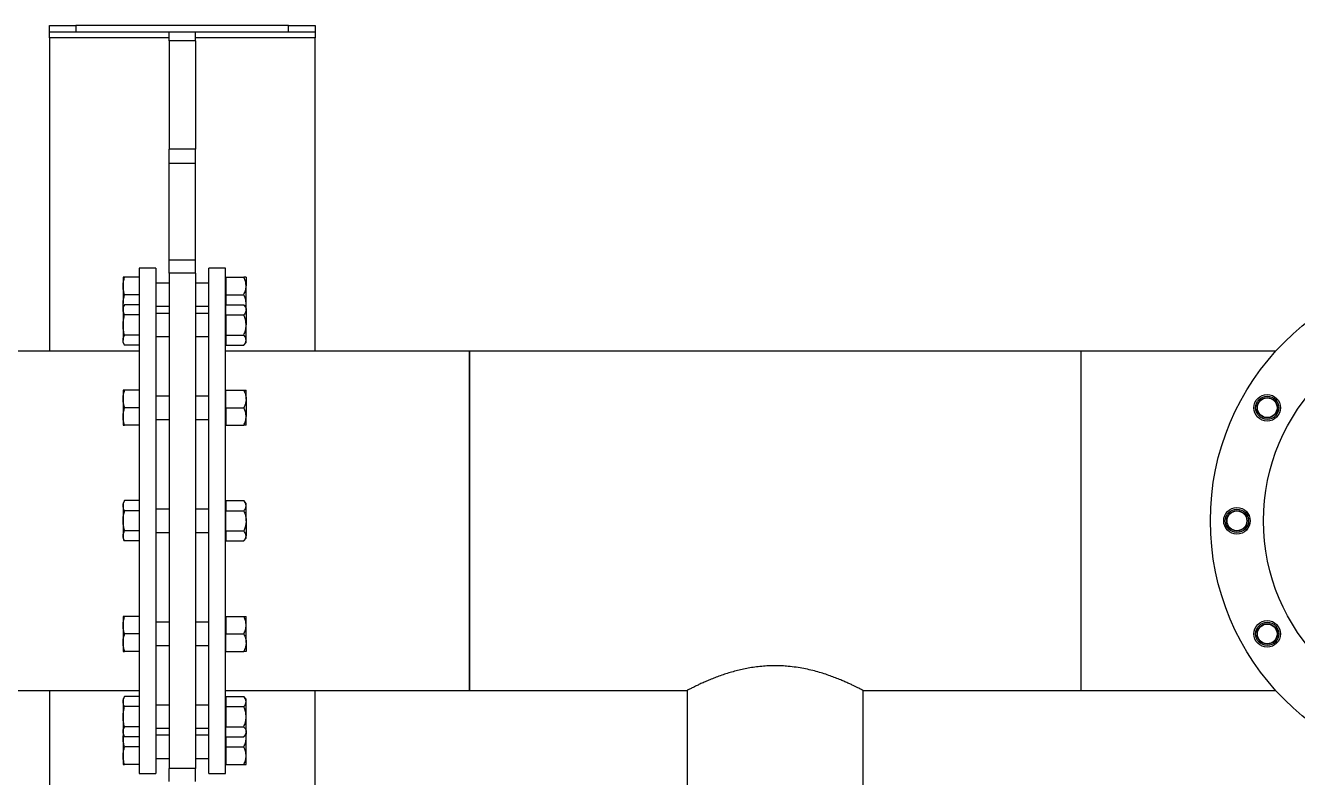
# Model space of a CAD drawing. Header units: inches. Extents: x 0.9 to 37.1, y -8.4 to 11.7.
# Drawn here: x 10.1492 to 10.6477, y 11.4001 to 11.6945 of the extents above; entities that cross this region are included whole.
import ezdxf

# ---------------------------------------------------------------- set-up
doc = ezdxf.new("R2010")
doc.units = ezdxf.units.IN
doc.header["$MEASUREMENT"] = 0

msp = doc.modelspace()

# ---------------------------------------------------------------- linework, layer by layer
at = {"color": 7, "linetype": 'Continuous', "lineweight": 25}
for p, q in [((10.15862, 11.69191), (10.15862, 11.69452)), ((10.15862, 11.69452), (10.16903, 11.69452)), ((10.16903, 11.69191), (10.15862, 11.69191)), ((10.15862, 11.68972), (10.15862, 11.69191)), ((10.16903, 11.69452), (10.16903, 11.69191)), ((10.25237, 11.69452), (10.16903, 11.69452)), ((10.25237, 11.69191), (10.16903, 11.69191)), ((10.20549, 11.68855), (10.20549, 11.69191)), ((10.21591, 11.68855), (10.21591, 11.69191)), ((10.25237, 11.69191), (10.25237, 11.69452)), ((10.25237, 11.69452), (10.26278, 11.69452)), ((10.26278, 11.69191), (10.25237, 11.69191)), ((10.26278, 11.69452), (10.26278, 11.69191)), ((10.26278, 11.69191), (10.26278, 11.68972)), ((10.15862, 11.68972), (10.15862, 11.56697)), ((10.20549, 11.68972), (10.15862, 11.68972)), ((10.21591, 11.68855), (10.20549, 11.68855)), ((10.20549, 11.68855), (10.20549, 11.64606)), ((10.26278, 11.68972), (10.21591, 11.68972)), ((10.21591, 11.68855), (10.21591, 11.64606)), ((10.26278, 11.56697), (10.26278, 11.68972)), ((10.21591, 11.64606), (10.20549, 11.64606)), ((10.20549, 11.64053), (10.20549, 11.64606)), ((10.21591, 11.64053), (10.21591, 11.64606)), ((10.21591, 11.64053), (10.20549, 11.64053)), ((10.20549, 11.60263), (10.20549, 11.64053)), ((10.21591, 11.60263), (10.21591, 11.64053)), ((10.21591, 11.60263), (10.20549, 11.60263)), ((10.20549, 11.59752), (10.20549, 11.60263)), ((10.21591, 11.59752), (10.21591, 11.60263)), ((10.18748, 11.59594), (10.18748, 11.59252)), ((10.19377, 11.59594), (10.18809, 11.59594)), ((10.20028, 11.59952), (10.19377, 11.59952)), ((10.19377, 11.59952), (10.19377, 11.40161)), ((10.20028, 11.59952), (10.20028, 11.40161)), ((10.21591, 11.59752), (10.20549, 11.59752)), ((10.20549, 11.59752), (10.20549, 11.40361)), ((10.21591, 11.59752), (10.21591, 11.40361)), ((10.22763, 11.59952), (10.22112, 11.59952)), ((10.22112, 11.40161), (10.22112, 11.59952)), ((10.22763, 11.40161), (10.22763, 11.59952)), ((10.22779, 11.59594), (10.22763, 11.59594)), ((10.22779, 11.59594), (10.22779, 11.59252)), ((10.22779, 11.59594), (10.2348, 11.59594)), ((10.23571, 11.59594), (10.23571, 11.59252)), ((10.18748, 11.59252), (10.18748, 11.58569)), ((10.20549, 11.59366), (10.20028, 11.59366)), ((10.22112, 11.59366), (10.21591, 11.59366)), ((10.22779, 11.59252), (10.22779, 11.58911)), ((10.23571, 11.58569), (10.23571, 11.59252)), ((10.18761, 11.58431), (10.18748, 11.58569)), ((10.18748, 11.58408), (10.18748, 11.58569)), ((10.18809, 11.58514), (10.18748, 11.58408)), ((10.19377, 11.58911), (10.18809, 11.58911)), ((10.19377, 11.58514), (10.18809, 11.58514)), ((10.22779, 11.58911), (10.2348, 11.58911)), ((10.22779, 11.58911), (10.22779, 11.58569)), ((10.22779, 11.58569), (10.22779, 11.58514)), ((10.22779, 11.58316), (10.22779, 11.58514)), ((10.22779, 11.58514), (10.2348, 11.58514)), ((10.23571, 11.58408), (10.2348, 11.58514)), ((10.23571, 11.58408), (10.23571, 11.58569)), ((10.18748, 11.58408), (10.18748, 11.58316)), ((10.18748, 11.58316), (10.18748, 11.57724)), ((10.19377, 11.58119), (10.18809, 11.58119)), ((10.20028, 11.58455), (10.20549, 11.58455)), ((10.20549, 11.5818), (10.20028, 11.5818)), ((10.21591, 11.58455), (10.22112, 11.58455)), ((10.22112, 11.5818), (10.21591, 11.5818)), ((10.22779, 11.58408), (10.22763, 11.58408)), ((10.22779, 11.58119), (10.22779, 11.58316)), ((10.22779, 11.58119), (10.22779, 11.57724)), ((10.22779, 11.58119), (10.2348, 11.58119)), ((10.23571, 11.58316), (10.23571, 11.58408)), ((10.23571, 11.58316), (10.23571, 11.57724)), ((10.18748, 11.57724), (10.18748, 11.57133)), ((10.22779, 11.57724), (10.22779, 11.5733)), ((10.23571, 11.57133), (10.23571, 11.57724)), ((10.18748, 11.57041), (10.18748, 11.57133)), ((10.18748, 11.57041), (10.18809, 11.56935)), ((10.19377, 11.5733), (10.18809, 11.5733)), ((10.20028, 11.57269), (10.20549, 11.57269)), ((10.21591, 11.57269), (10.22112, 11.57269)), ((10.22763, 11.57041), (10.22779, 11.57041)), ((10.22779, 11.5733), (10.2348, 11.5733)), ((10.22779, 11.5733), (10.22779, 11.57133)), ((10.22779, 11.57133), (10.22779, 11.56935)), ((10.2348, 11.56935), (10.23571, 11.57041)), ((10.23571, 11.57041), (10.23571, 11.57133)), ((10.19377, 11.56697), (10.0982, 11.56697)), ((10.19377, 11.56935), (10.18809, 11.56935)), ((10.3232, 11.56697), (10.22763, 11.56697)), ((10.22779, 11.56935), (10.2348, 11.56935)), ((10.56278, 11.56697), (10.3232, 11.56697)), ((10.3232, 11.56697), (10.3232, 11.50057)), ((10.3232, 11.43416), (10.3232, 11.56697)), ((10.63915, 11.56697), (10.56278, 11.56697)), ((10.56278, 11.56697), (10.56278, 11.50057)), ((10.18748, 11.55167), (10.18748, 11.54825)), ((10.19377, 11.55167), (10.18809, 11.55167)), ((10.22779, 11.55167), (10.22763, 11.55167)), ((10.22779, 11.54825), (10.22779, 11.55167)), ((10.22779, 11.55167), (10.2348, 11.55167)), ((10.23571, 11.54825), (10.23571, 11.55167)), ((10.18748, 11.54825), (10.18748, 11.54142)), ((10.20549, 11.54939), (10.20028, 11.54939)), ((10.22112, 11.54939), (10.21591, 11.54939)), ((10.22779, 11.54484), (10.22779, 11.54825)), ((10.23571, 11.54825), (10.23571, 11.54142)), ((10.18748, 11.54142), (10.18748, 11.538)), ((10.19377, 11.54484), (10.18809, 11.54484)), ((10.20028, 11.54028), (10.20549, 11.54028)), ((10.21591, 11.54028), (10.22112, 11.54028)), ((10.22779, 11.54484), (10.22779, 11.54142)), ((10.22779, 11.54484), (10.2348, 11.54484)), ((10.22779, 11.54142), (10.22779, 11.538)), ((10.23571, 11.538), (10.23571, 11.54142)), ((10.19377, 11.538), (10.18809, 11.538)), ((10.22763, 11.538), (10.22779, 11.538)), ((10.22779, 11.538), (10.2348, 11.538)), ((10.18809, 11.50846), (10.18748, 11.5074)), ((10.18748, 11.5074), (10.18748, 11.50648)), ((10.18748, 11.50648), (10.18748, 11.50057)), ((10.19377, 11.50846), (10.18809, 11.50846)), ((10.22779, 11.5074), (10.22763, 11.5074)), ((10.22779, 11.50846), (10.22779, 11.50648)), ((10.22779, 11.50846), (10.2348, 11.50846)), ((10.22779, 11.50648), (10.22779, 11.50451)), ((10.23571, 11.5074), (10.2348, 11.50846)), ((10.23571, 11.50648), (10.23571, 11.5074)), ((10.23571, 11.50057), (10.23571, 11.50648)), ((10.18748, 11.50057), (10.18748, 11.49465)), ((10.19377, 11.50451), (10.18809, 11.50451)), ((10.20549, 11.50512), (10.20028, 11.50512)), ((10.22112, 11.50512), (10.21591, 11.50512)), ((10.22779, 11.50057), (10.22779, 11.50451)), ((10.22779, 11.50451), (10.2348, 11.50451)), ((10.22779, 11.49662), (10.22779, 11.50057)), ((10.23571, 11.50057), (10.23571, 11.49465)), ((10.3232, 11.50057), (10.3232, 11.43416)), ((10.56278, 11.50057), (10.56278, 11.43416)), ((10.19377, 11.49662), (10.18809, 11.49662)), ((10.20028, 11.49601), (10.20549, 11.49601)), ((10.21591, 11.49601), (10.22112, 11.49601)), ((10.22779, 11.49662), (10.22779, 11.49465)), ((10.22779, 11.49662), (10.2348, 11.49662)), ((10.18748, 11.49465), (10.18748, 11.49373)), ((10.18748, 11.49373), (10.18809, 11.49267)), ((10.19377, 11.49267), (10.18809, 11.49267)), ((10.22763, 11.49373), (10.22779, 11.49373)), ((10.22779, 11.49465), (10.22779, 11.49267)), ((10.22779, 11.49267), (10.2348, 11.49267)), ((10.2348, 11.49267), (10.23571, 11.49373)), ((10.23571, 11.49373), (10.23571, 11.49465)), ((10.18748, 11.46313), (10.18748, 11.45971)), ((10.19377, 11.46313), (10.18809, 11.46313)), ((10.20549, 11.46085), (10.20028, 11.46085)), ((10.22112, 11.46085), (10.21591, 11.46085)), ((10.22779, 11.46313), (10.22763, 11.46313)), ((10.22779, 11.46313), (10.22779, 11.45971)), ((10.22779, 11.46313), (10.2348, 11.46313)), ((10.23571, 11.45971), (10.23571, 11.46313)), ((10.18748, 11.45971), (10.18748, 11.45288)), ((10.19377, 11.45629), (10.18809, 11.45629)), ((10.22779, 11.45971), (10.22779, 11.45629)), ((10.22779, 11.45629), (10.2348, 11.45629)), ((10.22779, 11.45288), (10.22779, 11.45629)), ((10.23571, 11.45288), (10.23571, 11.45971)), ((10.18748, 11.45288), (10.18748, 11.44946)), ((10.20028, 11.45174), (10.20549, 11.45174)), ((10.21591, 11.45174), (10.22112, 11.45174)), ((10.22779, 11.44946), (10.22779, 11.45288)), ((10.23571, 11.45288), (10.23571, 11.44946)), ((10.19377, 11.44946), (10.18809, 11.44946)), ((10.22763, 11.44946), (10.22779, 11.44946)), ((10.22779, 11.44946), (10.2348, 11.44946)), ((10.0982, 11.43416), (10.19377, 11.43416)), ((10.15862, 11.43416), (10.15862, 11.31141)), ((10.18809, 11.43178), (10.18748, 11.43072)), ((10.18748, 11.43072), (10.18748, 11.4298)), ((10.19377, 11.43178), (10.18809, 11.43178)), ((10.22763, 11.43416), (10.3232, 11.43416)), ((10.22779, 11.43072), (10.22763, 11.43072)), ((10.22779, 11.43178), (10.22779, 11.4298)), ((10.22779, 11.43178), (10.2348, 11.43178)), ((10.23571, 11.43072), (10.2348, 11.43178)), ((10.23571, 11.4298), (10.23571, 11.43072)), ((10.26278, 11.31141), (10.26278, 11.43416)), ((10.3232, 11.43416), (10.40852, 11.43416)), ((10.40849, 11.43417), (10.40849, 11.3339)), ((10.47747, 11.43416), (10.56278, 11.43416)), ((10.4775, 11.3339), (10.4775, 11.43417)), ((10.56278, 11.43416), (10.63915, 11.43416)), ((10.18748, 11.4298), (10.18748, 11.42389)), ((10.19377, 11.42783), (10.18809, 11.42783)), ((10.20549, 11.42844), (10.20028, 11.42844)), ((10.22112, 11.42844), (10.21591, 11.42844)), ((10.22779, 11.4298), (10.22779, 11.42783)), ((10.22779, 11.42783), (10.22779, 11.42389)), ((10.22779, 11.42783), (10.2348, 11.42783)), ((10.23571, 11.42389), (10.23571, 11.4298)), ((10.18748, 11.42389), (10.18748, 11.41797)), ((10.22779, 11.42389), (10.22779, 11.41994)), ((10.23571, 11.41797), (10.23571, 11.42389)), ((10.18748, 11.41797), (10.18748, 11.41705)), ((10.18748, 11.41705), (10.18809, 11.416)), ((10.18748, 11.41705), (10.18748, 11.41544)), ((10.19377, 11.41994), (10.18809, 11.41994)), ((10.19377, 11.416), (10.18809, 11.416)), ((10.20028, 11.41933), (10.20549, 11.41933)), ((10.20549, 11.41658), (10.20028, 11.41658)), ((10.21591, 11.41933), (10.22112, 11.41933)), ((10.22112, 11.41658), (10.21591, 11.41658)), ((10.22763, 11.41705), (10.22779, 11.41705)), ((10.22779, 11.41994), (10.2348, 11.41994)), ((10.22779, 11.41797), (10.22779, 11.41994)), ((10.22779, 11.416), (10.22779, 11.41797)), ((10.22779, 11.416), (10.22779, 11.41544)), ((10.22779, 11.416), (10.2348, 11.416)), ((10.2348, 11.416), (10.23571, 11.41705)), ((10.23571, 11.41544), (10.23554, 11.41686)), ((10.23571, 11.41797), (10.23571, 11.41705)), ((10.23571, 11.41544), (10.23571, 11.41705)), ((10.18748, 11.41544), (10.18748, 11.40861)), ((10.19377, 11.41202), (10.18809, 11.41202)), ((10.22779, 11.41544), (10.22779, 11.41202)), ((10.22779, 11.41202), (10.22779, 11.40861)), ((10.22779, 11.41202), (10.2348, 11.41202)), ((10.23571, 11.40861), (10.23571, 11.41544)), ((10.18748, 11.40861), (10.18748, 11.40519)), ((10.20028, 11.40747), (10.20549, 11.40747)), ((10.21591, 11.40747), (10.22112, 11.40747)), ((10.22779, 11.40861), (10.22779, 11.40519)), ((10.23571, 11.40519), (10.23571, 11.40861)), ((10.19377, 11.40519), (10.18809, 11.40519)), ((10.19377, 11.40161), (10.20028, 11.40161)), ((10.21591, 11.40361), (10.20549, 11.40361)), ((10.20549, 11.3985), (10.20549, 11.40361)), ((10.21591, 11.3985), (10.21591, 11.40361)), ((10.22112, 11.40161), (10.22763, 11.40161)), ((10.22763, 11.40519), (10.22779, 11.40519)), ((10.22779, 11.40519), (10.2348, 11.40519))]:
    msp.add_line(p, q, dxfattribs=at)
for centre, radius in [((10.71252, 11.50057), 0.09896), ((10.71252, 11.50057), 0.07813), ((10.63584, 11.54484), 0.00521), ((10.63584, 11.54484), 0.00456), ((10.63584, 11.54484), 0.00399), ((10.63584, 11.54484), 0.00387), ((10.62398, 11.50057), 0.00521), ((10.62398, 11.50057), 0.00456), ((10.62398, 11.50057), 0.00399), ((10.62398, 11.50057), 0.00387), ((10.63584, 11.45629), 0.00521), ((10.63584, 11.45629), 0.00456), ((10.63584, 11.45629), 0.00399), ((10.63584, 11.45629), 0.00387)]:
    msp.add_circle(centre, radius, dxfattribs=at)
for points, knots in [([(10.18748, 11.59252), (10.18748, 11.5926), (10.18749, 11.59322), (10.18762, 11.59437), (10.18793, 11.59542), (10.18809, 11.59594)], [0, 0, 0, 0, 0.070106, 0.530793, 1, 1, 1, 1]), ([(10.18809, 11.59594), (10.18796, 11.59594), (10.1877, 11.59594), (10.18751, 11.59594), (10.18749, 11.59594), (10.18748, 11.59594)], [0, 0, 0, 0, 0.380593, 0.764784, 1, 1, 1, 1]), ([(10.23571, 11.59252), (10.23568, 11.593), (10.2356, 11.59397), (10.2352, 11.59511), (10.23489, 11.59575), (10.2348, 11.59594)], [0, 0, 0, 0, 0.406045, 0.826762, 1, 1, 1, 1]), ([(10.23571, 11.59594), (10.23571, 11.59594), (10.2357, 11.59594), (10.23555, 11.59594), (10.23519, 11.59594), (10.2349, 11.59594), (10.2348, 11.59594)], [0, 0, 0, 0, 0.066254, 0.434887, 0.81404, 1, 1, 1, 1]), ([(10.18809, 11.58911), (10.18792, 11.58966), (10.18758, 11.59078), (10.18751, 11.59194), (10.18748, 11.59252)], [0, 0, 0, 0, 0.495458, 1, 1, 1, 1]), ([(10.2348, 11.58911), (10.23504, 11.58964), (10.23553, 11.59072), (10.23571, 11.5919), (10.23571, 11.59251), (10.23571, 11.59252)], [0, 0, 0, 0, 0.484195, 0.986027, 1, 1, 1, 1]), ([(10.18748, 11.58569), (10.18748, 11.58577), (10.18749, 11.58638), (10.18762, 11.58754), (10.18793, 11.58858), (10.18809, 11.58911)], [0, 0, 0, 0, 0.070106, 0.530793, 1, 1, 1, 1]), ([(10.18748, 11.58316), (10.1875, 11.58342), (10.18754, 11.58395), (10.1878, 11.5846), (10.18802, 11.585), (10.18809, 11.58514)], [0, 0, 0, 0, 0.389448, 0.784719, 1, 1, 1, 1]), ([(10.23571, 11.58569), (10.23568, 11.58617), (10.2356, 11.58714), (10.2352, 11.58827), (10.23489, 11.58892), (10.2348, 11.58911)], [0, 0, 0, 0, 0.406045, 0.826762, 1, 1, 1, 1]), ([(10.2348, 11.58514), (10.23493, 11.58497), (10.23525, 11.58457), (10.23562, 11.58391), (10.23568, 11.58342), (10.23571, 11.58316)], [0, 0, 0, 0, 0.265471, 0.628079, 1, 1, 1, 1]), ([(10.23551, 11.58431), (10.23561, 11.58475), (10.23571, 11.58521), (10.23571, 11.58567), (10.23571, 11.58569)], [0, 0, 0, 0, 0.964532, 1, 1, 1, 1]), ([(10.18809, 11.58119), (10.18796, 11.58144), (10.1877, 11.58193), (10.18751, 11.58259), (10.18749, 11.58301), (10.18748, 11.58316)], [0, 0, 0, 0, 0.380593, 0.764784, 1, 1, 1, 1]), ([(10.18748, 11.57724), (10.18748, 11.57734), (10.18749, 11.57805), (10.18762, 11.57938), (10.18793, 11.58058), (10.18809, 11.58119)], [0, 0, 0, 0, 0.070106, 0.530793, 1, 1, 1, 1]), ([(10.23571, 11.58316), (10.23571, 11.58312), (10.2357, 11.58282), (10.23555, 11.58227), (10.23519, 11.58166), (10.2349, 11.58131), (10.2348, 11.58119)], [0, 0, 0, 0, 0.066254, 0.434887, 0.81404, 1, 1, 1, 1]), ([(10.23571, 11.57724), (10.23568, 11.5778), (10.2356, 11.57892), (10.2352, 11.58023), (10.23489, 11.58097), (10.2348, 11.58119)], [0, 0, 0, 0, 0.406045, 0.826762, 1, 1, 1, 1]), ([(10.18809, 11.5733), (10.18792, 11.57394), (10.18758, 11.57523), (10.18751, 11.57657), (10.18748, 11.57724)], [0, 0, 0, 0, 0.495458, 1, 1, 1, 1]), ([(10.2348, 11.5733), (10.23504, 11.57391), (10.23553, 11.57516), (10.23571, 11.57653), (10.23571, 11.57723), (10.23571, 11.57724)], [0, 0, 0, 0, 0.484195, 0.986027, 1, 1, 1, 1]), ([(10.18748, 11.57133), (10.18748, 11.57137), (10.18749, 11.57173), (10.18762, 11.5724), (10.18793, 11.573), (10.18809, 11.5733)], [0, 0, 0, 0, 0.070106, 0.530793, 1, 1, 1, 1]), ([(10.18809, 11.56935), (10.18792, 11.56967), (10.18758, 11.57032), (10.18751, 11.57099), (10.18748, 11.57133)], [0, 0, 0, 0, 0.495458, 1, 1, 1, 1]), ([(10.23571, 11.57133), (10.23568, 11.5716), (10.2356, 11.57216), (10.2352, 11.57282), (10.23489, 11.57319), (10.2348, 11.5733)], [0, 0, 0, 0, 0.406045, 0.826762, 1, 1, 1, 1]), ([(10.2348, 11.56935), (10.23504, 11.56966), (10.23553, 11.57029), (10.23571, 11.57097), (10.23571, 11.57132), (10.23571, 11.57133)], [0, 0, 0, 0, 0.484195, 0.986027, 1, 1, 1, 1]), ([(10.18748, 11.54825), (10.1875, 11.5487), (10.18754, 11.54961), (10.1878, 11.55075), (10.18802, 11.55143), (10.18809, 11.55167)], [0, 0, 0, 0, 0.389448, 0.784719, 1, 1, 1, 1]), ([(10.18809, 11.55167), (10.18792, 11.55167), (10.18758, 11.55167), (10.18751, 11.55167), (10.18748, 11.55167)], [0, 0, 0, 0, 0.495458, 1, 1, 1, 1]), ([(10.2348, 11.55167), (10.23493, 11.55138), (10.23525, 11.5507), (10.23562, 11.54956), (10.23568, 11.54869), (10.23571, 11.54825)], [0, 0, 0, 0, 0.2654708, 0.6280788, 1, 1, 1, 1]), ([(10.2348, 11.55167), (10.23504, 11.55167), (10.23553, 11.55167), (10.23571, 11.55167), (10.23571, 11.55167), (10.23571, 11.55167)], [0, 0, 0, 0, 0.484195, 0.986027, 1, 1, 1, 1]), ([(10.18809, 11.54484), (10.18796, 11.54526), (10.1877, 11.54612), (10.18751, 11.54726), (10.18749, 11.54798), (10.18748, 11.54825)], [0, 0, 0, 0, 0.380593, 0.764784, 1, 1, 1, 1]), ([(10.23571, 11.54825), (10.23571, 11.54817), (10.2357, 11.54766), (10.23555, 11.54671), (10.23519, 11.54565), (10.2349, 11.54504), (10.2348, 11.54484)], [0, 0, 0, 0, 0.066254, 0.434887, 0.81404, 1, 1, 1, 1]), ([(10.18748, 11.54142), (10.18748, 11.5415), (10.18749, 11.54211), (10.18762, 11.54327), (10.18793, 11.54431), (10.18809, 11.54484)], [0, 0, 0, 0, 0.070106, 0.530793, 1, 1, 1, 1]), ([(10.18809, 11.538), (10.18792, 11.53856), (10.18758, 11.53968), (10.18751, 11.54084), (10.18748, 11.54142)], [0, 0, 0, 0, 0.495458, 1, 1, 1, 1]), ([(10.23571, 11.54142), (10.23568, 11.5419), (10.2356, 11.54287), (10.2352, 11.544), (10.23489, 11.54465), (10.2348, 11.54484)], [0, 0, 0, 0, 0.406045, 0.826762, 1, 1, 1, 1]), ([(10.2348, 11.538), (10.23504, 11.53853), (10.23553, 11.53962), (10.23571, 11.5408), (10.23571, 11.5414), (10.23571, 11.54142)], [0, 0, 0, 0, 0.484195, 0.986027, 1, 1, 1, 1]), ([(10.18748, 11.538), (10.18748, 11.538), (10.18749, 11.538), (10.18762, 11.538), (10.18793, 11.538), (10.18809, 11.538)], [0, 0, 0, 0, 0.070106, 0.530793, 1, 1, 1, 1]), ([(10.23571, 11.538), (10.23568, 11.538), (10.2356, 11.538), (10.2352, 11.538), (10.23489, 11.538), (10.2348, 11.538)], [0, 0, 0, 0, 0.406045, 0.826762, 1, 1, 1, 1]), ([(10.18748, 11.50648), (10.18748, 11.50653), (10.18749, 11.50688), (10.18762, 11.50755), (10.18793, 11.50815), (10.18809, 11.50846)], [0, 0, 0, 0, 0.070106, 0.530793, 1, 1, 1, 1]), ([(10.18809, 11.50451), (10.18792, 11.50483), (10.18758, 11.50548), (10.18751, 11.50615), (10.18748, 11.50648)], [0, 0, 0, 0, 0.495458, 1, 1, 1, 1]), ([(10.23571, 11.50648), (10.23568, 11.50676), (10.2356, 11.50732), (10.2352, 11.50797), (10.23489, 11.50835), (10.2348, 11.50846)], [0, 0, 0, 0, 0.406045, 0.826762, 1, 1, 1, 1]), ([(10.2348, 11.50451), (10.23504, 11.50482), (10.23553, 11.50544), (10.23571, 11.50612), (10.23571, 11.50647), (10.23571, 11.50648)], [0, 0, 0, 0, 0.484195, 0.986027, 1, 1, 1, 1]), ([(10.18748, 11.50057), (10.1875, 11.50109), (10.18754, 11.50213), (10.1878, 11.50345), (10.18802, 11.50423), (10.18809, 11.50451)], [0, 0, 0, 0, 0.389448, 0.7847189, 1, 1, 1, 1]), ([(10.18809, 11.49662), (10.18796, 11.49711), (10.1877, 11.4981), (10.18751, 11.49942), (10.18749, 11.50025), (10.18748, 11.50057)], [0, 0, 0, 0, 0.380593, 0.764784, 1, 1, 1, 1]), ([(10.2348, 11.50451), (10.23493, 11.50418), (10.23525, 11.50339), (10.23562, 11.50207), (10.23568, 11.50107), (10.23571, 11.50057)], [0, 0, 0, 0, 0.2654708, 0.6280788, 1, 1, 1, 1]), ([(10.23571, 11.50057), (10.23571, 11.50048), (10.2357, 11.49988), (10.23555, 11.49878), (10.23519, 11.49756), (10.2349, 11.49685), (10.2348, 11.49662)], [0, 0, 0, 0, 0.066254, 0.434887, 0.81404, 1, 1, 1, 1]), ([(10.18748, 11.49465), (10.18748, 11.49469), (10.18749, 11.49505), (10.18762, 11.49572), (10.18793, 11.49632), (10.18809, 11.49662)], [0, 0, 0, 0, 0.0701057, 0.5307925, 1, 1, 1, 1]), ([(10.23571, 11.49465), (10.23568, 11.49492), (10.2356, 11.49549), (10.2352, 11.49614), (10.23489, 11.49651), (10.2348, 11.49662)], [0, 0, 0, 0, 0.406045, 0.826762, 1, 1, 1, 1]), ([(10.18809, 11.49267), (10.18792, 11.493), (10.18758, 11.49364), (10.18751, 11.49431), (10.18748, 11.49465)], [0, 0, 0, 0, 0.495458, 1, 1, 1, 1]), ([(10.2348, 11.49267), (10.23504, 11.49298), (10.23553, 11.49361), (10.23571, 11.49429), (10.23571, 11.49464), (10.23571, 11.49465)], [0, 0, 0, 0, 0.484195, 0.986027, 1, 1, 1, 1]), ([(10.18748, 11.45971), (10.18748, 11.45979), (10.18749, 11.46041), (10.18762, 11.46156), (10.18793, 11.4626), (10.18809, 11.46313)], [0, 0, 0, 0, 0.070106, 0.530793, 1, 1, 1, 1]), ([(10.18809, 11.46313), (10.18792, 11.46313), (10.18758, 11.46313), (10.18751, 11.46313), (10.18748, 11.46313)], [0, 0, 0, 0, 0.495458, 1, 1, 1, 1]), ([(10.23571, 11.45971), (10.23568, 11.46019), (10.2356, 11.46116), (10.2352, 11.46229), (10.23489, 11.46294), (10.2348, 11.46313)], [0, 0, 0, 0, 0.406045, 0.826762, 1, 1, 1, 1]), ([(10.2348, 11.46313), (10.23504, 11.46313), (10.23553, 11.46313), (10.23571, 11.46313), (10.23571, 11.46313), (10.23571, 11.46313)], [0, 0, 0, 0, 0.484195, 0.986027, 1, 1, 1, 1]), ([(10.18809, 11.45629), (10.18792, 11.45685), (10.18758, 11.45797), (10.18751, 11.45913), (10.18748, 11.45971)], [0, 0, 0, 0, 0.495458, 1, 1, 1, 1]), ([(10.18748, 11.45288), (10.1875, 11.45333), (10.18754, 11.45424), (10.1878, 11.45537), (10.18802, 11.45605), (10.18809, 11.45629)], [0, 0, 0, 0, 0.389448, 0.784719, 1, 1, 1, 1]), ([(10.2348, 11.45629), (10.23504, 11.45683), (10.23553, 11.45791), (10.23571, 11.45909), (10.23571, 11.45969), (10.23571, 11.45971)], [0, 0, 0, 0, 0.484195, 0.986027, 1, 1, 1, 1]), ([(10.2348, 11.45629), (10.23493, 11.45601), (10.23525, 11.45532), (10.23562, 11.45418), (10.23568, 11.45332), (10.23571, 11.45288)], [0, 0, 0, 0, 0.265471, 0.628079, 1, 1, 1, 1]), ([(10.18809, 11.44946), (10.18796, 11.44989), (10.1877, 11.45074), (10.18751, 11.45189), (10.18749, 11.45261), (10.18748, 11.45288)], [0, 0, 0, 0, 0.380593, 0.764784, 1, 1, 1, 1]), ([(10.23571, 11.45288), (10.23571, 11.4528), (10.2357, 11.45229), (10.23555, 11.45133), (10.23519, 11.45028), (10.2349, 11.44966), (10.2348, 11.44946)], [0, 0, 0, 0, 0.066254, 0.434887, 0.81404, 1, 1, 1, 1]), ([(10.18748, 11.44946), (10.18748, 11.44946), (10.18749, 11.44946), (10.18762, 11.44946), (10.18793, 11.44946), (10.18809, 11.44946)], [0, 0, 0, 0, 0.070106, 0.530793, 1, 1, 1, 1]), ([(10.23571, 11.44946), (10.23568, 11.44946), (10.2356, 11.44946), (10.2352, 11.44946), (10.23489, 11.44946), (10.2348, 11.44946)], [0, 0, 0, 0, 0.406045, 0.826762, 1, 1, 1, 1]), ([(10.44299, 11.44383), (10.44211, 11.44382), (10.44035, 11.44379), (10.4377, 11.4436), (10.43507, 11.4433), (10.4325, 11.44288), (10.43003, 11.44238), (10.42766, 11.44181), (10.42537, 11.44117), (10.42312, 11.44046), (10.42096, 11.43971), (10.41888, 11.43893), (10.41695, 11.43814), (10.41514, 11.43737), (10.4135, 11.43662), (10.41203, 11.43593), (10.41078, 11.43532), (10.40981, 11.43484), (10.40912, 11.43449), (10.40868, 11.43426), (10.40848, 11.43416), (10.40851, 11.43417), (10.40852, 11.43417)], [0, 0, 0, 0, 0.047812, 0.095626, 0.144983, 0.194345, 0.242108, 0.289875, 0.338814, 0.387756, 0.439801, 0.491847, 0.545199, 0.598549, 0.654231, 0.709908, 0.767475, 0.825037, 0.876422, 0.927805, 0.98101, 1, 1, 1, 1]), ([(10.47747, 11.43417), (10.47747, 11.43417), (10.47748, 11.43417), (10.47725, 11.43429), (10.47682, 11.43451), (10.47621, 11.43482), (10.47542, 11.43522), (10.47443, 11.4357), (10.47327, 11.43626), (10.47192, 11.43688), (10.4704, 11.43756), (10.46867, 11.43829), (10.46674, 11.43907), (10.46458, 11.43987), (10.46224, 11.44067), (10.45973, 11.44143), (10.45707, 11.44213), (10.45424, 11.44275), (10.45127, 11.44325), (10.44836, 11.4436), (10.44559, 11.44379), (10.44386, 11.44382), (10.44299, 11.44383)], [0, 0, 0, 0, 0.028676, 0.080316, 0.126671, 0.173029, 0.220634, 0.268242, 0.316542, 0.364844, 0.414293, 0.463745, 0.51714, 0.570536, 0.625354, 0.680169, 0.735609, 0.791044, 0.848518, 0.905984, 0.952813, 1, 1, 1, 1]), ([(10.18748, 11.4298), (10.18748, 11.42985), (10.18749, 11.4302), (10.18762, 11.43087), (10.18793, 11.43147), (10.18809, 11.43178)], [0, 0, 0, 0, 0.070106, 0.530793, 1, 1, 1, 1]), ([(10.23571, 11.4298), (10.23568, 11.43008), (10.2356, 11.43064), (10.2352, 11.4313), (10.23489, 11.43167), (10.2348, 11.43178)], [0, 0, 0, 0, 0.406045, 0.826762, 1, 1, 1, 1]), ([(10.18809, 11.42783), (10.18792, 11.42815), (10.18758, 11.4288), (10.18751, 11.42947), (10.18748, 11.4298)], [0, 0, 0, 0, 0.495458, 1, 1, 1, 1]), ([(10.18748, 11.42389), (10.18748, 11.42398), (10.18749, 11.42469), (10.18762, 11.42602), (10.18793, 11.42722), (10.18809, 11.42783)], [0, 0, 0, 0, 0.070106, 0.530793, 1, 1, 1, 1]), ([(10.2348, 11.42783), (10.23504, 11.42814), (10.23553, 11.42876), (10.23571, 11.42944), (10.23571, 11.42979), (10.23571, 11.4298)], [0, 0, 0, 0, 0.484195, 0.986027, 1, 1, 1, 1]), ([(10.23571, 11.42389), (10.23568, 11.42444), (10.2356, 11.42556), (10.2352, 11.42687), (10.23489, 11.42761), (10.2348, 11.42783)], [0, 0, 0, 0, 0.406045, 0.826762, 1, 1, 1, 1]), ([(10.18809, 11.41994), (10.18792, 11.42058), (10.18758, 11.42187), (10.18751, 11.42321), (10.18748, 11.42389)], [0, 0, 0, 0, 0.495458, 1, 1, 1, 1]), ([(10.2348, 11.41994), (10.23504, 11.42055), (10.23553, 11.4218), (10.23571, 11.42317), (10.23571, 11.42387), (10.23571, 11.42389)], [0, 0, 0, 0, 0.484195, 0.986027, 1, 1, 1, 1]), ([(10.18748, 11.41797), (10.1875, 11.41823), (10.18754, 11.41875), (10.1878, 11.41941), (10.18802, 11.4198), (10.18809, 11.41994)], [0, 0, 0, 0, 0.389448, 0.784719, 1, 1, 1, 1]), ([(10.18809, 11.416), (10.18796, 11.41624), (10.1877, 11.41673), (10.18751, 11.4174), (10.18749, 11.41781), (10.18748, 11.41797)], [0, 0, 0, 0, 0.380593, 0.764784, 1, 1, 1, 1]), ([(10.18748, 11.41544), (10.18748, 11.41552), (10.18748, 11.41598), (10.18756, 11.41644), (10.18761, 11.41682)], [0, 0, 0, 0, 0.175224, 1, 1, 1, 1]), ([(10.2348, 11.41994), (10.23493, 11.41977), (10.23525, 11.41938), (10.23562, 11.41872), (10.23568, 11.41822), (10.23571, 11.41797)], [0, 0, 0, 0, 0.265471, 0.628079, 1, 1, 1, 1]), ([(10.23571, 11.41797), (10.23571, 11.41792), (10.2357, 11.41763), (10.23555, 11.41708), (10.23519, 11.41647), (10.2349, 11.41611), (10.2348, 11.416)], [0, 0, 0, 0, 0.066254, 0.434887, 0.81404, 1, 1, 1, 1]), ([(10.18809, 11.41202), (10.18792, 11.41258), (10.18758, 11.4137), (10.18751, 11.41486), (10.18748, 11.41544)], [0, 0, 0, 0, 0.495458, 1, 1, 1, 1]), ([(10.18748, 11.40861), (10.18748, 11.40869), (10.18749, 11.4093), (10.18762, 11.41046), (10.18793, 11.4115), (10.18809, 11.41202)], [0, 0, 0, 0, 0.070106, 0.530793, 1, 1, 1, 1]), ([(10.2348, 11.41202), (10.23504, 11.41255), (10.23553, 11.41364), (10.23571, 11.41482), (10.23571, 11.41542), (10.23571, 11.41544)], [0, 0, 0, 0, 0.484195, 0.986027, 1, 1, 1, 1]), ([(10.23571, 11.40861), (10.23568, 11.40908), (10.2356, 11.41006), (10.2352, 11.41119), (10.23489, 11.41184), (10.2348, 11.41202)], [0, 0, 0, 0, 0.406045, 0.826762, 1, 1, 1, 1]), ([(10.18809, 11.40519), (10.18792, 11.40575), (10.18758, 11.40687), (10.18751, 11.40802), (10.18748, 11.40861)], [0, 0, 0, 0, 0.495458, 1, 1, 1, 1]), ([(10.2348, 11.40519), (10.23504, 11.40572), (10.23553, 11.4068), (10.23571, 11.40798), (10.23571, 11.40859), (10.23571, 11.40861)], [0, 0, 0, 0, 0.484195, 0.986027, 1, 1, 1, 1]), ([(10.18748, 11.40519), (10.1875, 11.40519), (10.18754, 11.40519), (10.1878, 11.40519), (10.18802, 11.40519), (10.18809, 11.40519)], [0, 0, 0, 0, 0.389448, 0.784719, 1, 1, 1, 1]), ([(10.2348, 11.40519), (10.23493, 11.40519), (10.23525, 11.40519), (10.23562, 11.40519), (10.23568, 11.40519), (10.23571, 11.40519)], [0, 0, 0, 0, 0.265471, 0.628079, 1, 1, 1, 1])]:
    msp.add_open_spline(points, degree=3, knots=knots, dxfattribs=at)

doc.saveas('drawing.dxf')
